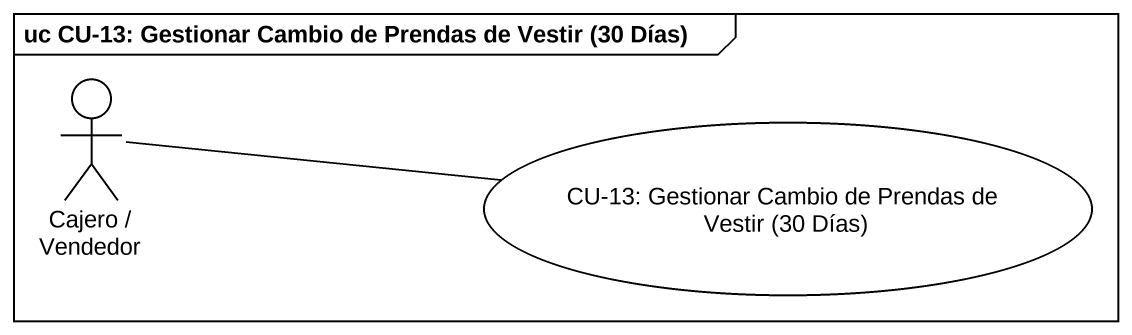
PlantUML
@startuml
mainframe uc CU-13: Gestionar Cambio de Prendas de Vestir (30 Días)
actor "Cajero / Vendedor" as Cajero_Vendedor
usecase "CU-13: Gestionar Cambio de Prendas de Vestir (30 Días)" as CU_13_Gestionar_Cambio_de
Cajero_Vendedor -right- CU_13_Gestionar_Cambio_de
@enduml
